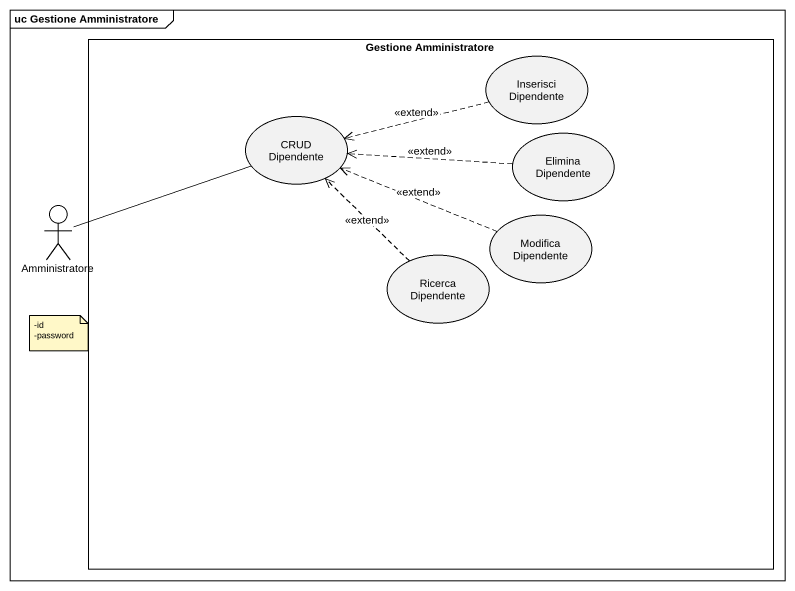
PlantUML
@startuml
mainframe uc Gestione Amministratore
rectangle "Gestione Amministratore" as Gestione_Amministratore {
  usecase "Inserisci Dipendente" as Inserisci_Dipendente
  usecase "CRUD Dipendente" as CRUD_Dipendente
  usecase "Elimina Dipendente" as Elimina_Dipendente
  usecase "Modifica Dipendente" as Modifica_Dipendente
  usecase "Ricerca Dipendente" as Ricerca_Dipendente
}
actor Amministratore
Inserisci_Dipendente .left.> CRUD_Dipendente : <<extend>>
Elimina_Dipendente .left.> CRUD_Dipendente : <<extend>>
Amministratore -right- CRUD_Dipendente
Modifica_Dipendente .left.> CRUD_Dipendente : <<extend>>
Ricerca_Dipendente .up.> CRUD_Dipendente : <<extend>>
note as N1
  -id
  -password
end note
@enduml
